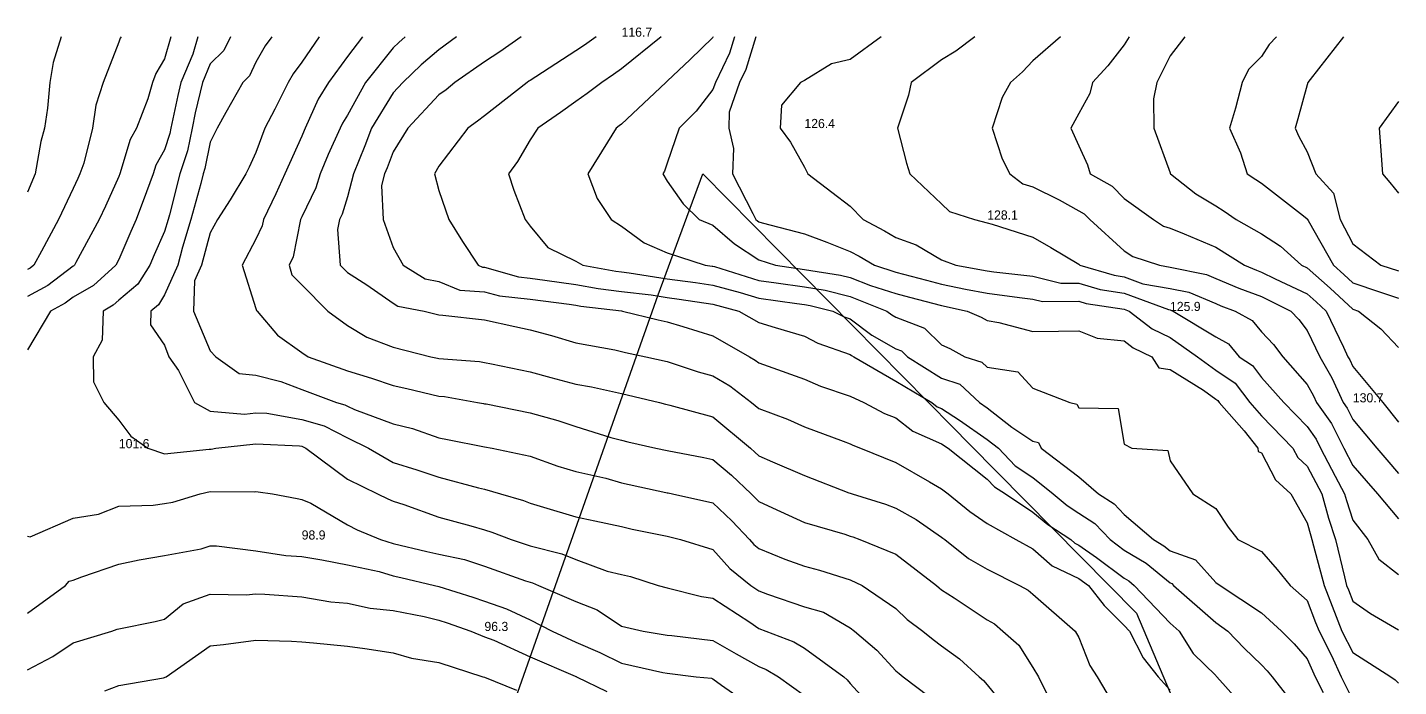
# Model space of a CAD drawing. Extents: x 0 to 153, y 0 to 186.
# Drawn here: x 0 to 150, y 113.9 to 186 of the extents above; entities that cross this region are included whole.
import ezdxf

# ---------------------------------------------------------------- set-up
doc = ezdxf.new("R2010")
doc.units = 0
for name, color, linetype in [('CONTOURS_MAJEURES', 3, 'CONTINUOUS'), ('CONTOURS_MINEURES', 8, 'CONTINUOUS'), ('PARCELLE', 4, 'CONTINUOUS'), ('POINTS_COTES', 7, 'CONTINUOUS')]:
    doc.layers.add(name, color=color, linetype=linetype)

msp = doc.modelspace()

# ---------------------------------------------------------------- linework, layer by layer
at = {"layer": 'CONTOURS_MAJEURES'}
for points in [[(18.646, 184.998), (18.102, 183.098), (16.776, 180.001), (16.437, 178.568), (15.696, 175.005), (15.578, 174.428), (15.003, 172.639), (14.059, 170.942), (13.775, 169.997), (13.032, 168.028), (11.896, 165.001), (11.316, 163.688), (10.002, 160.64), (9.663, 160.004), (7.221, 157.781), (5.001, 156.52), (4.139, 155.86), (2.528, 154.997), (0.001, 150.741)], [(41.318, 184.998), (40.614, 184.379), (39.995, 183.796), (36.986, 180.001), (35.005, 176.417), (34.464, 175.545), (34.22, 175.005), (32.9, 172.106), (32.009, 169.997), (31.547, 168.457), (30.005, 165.308), (29.909, 165.096), (29.863, 165.001), (29.075, 160.933), (28.629, 160.004), (28.939, 158.937), (30.005, 157.869), (32.851, 154.997), (35.005, 153.416), (37.124, 152.122), (39.995, 151.038), (44.13, 150.001), (44.846, 149.851), (44.996, 149.816), (49.462, 149.467), (49.996, 149.37), (50.783, 149.215), (54.997, 148.335), (57.256, 147.743), (59.998, 146.99), (61.708, 146.713), (64.998, 145.99), (69.133, 145.004), (69.813, 144.818), (69.999, 144.777), (70.286, 144.717), (75, 143.412), (79.089, 139.997), (79.58, 139.577), (80, 139.176), (81.5, 138.498), (85.001, 137.004), (89.874, 135.127), (90.002, 135.081), (90.226, 135), (93.859, 133.858), (95.002, 133.44), (97.213, 132.212), (100.003, 130.27), (100.15, 130.15), (100.363, 130.004), (102.943, 127.94), (105.004, 126.758), (108.539, 124.996), (109.469, 124.462), (110.004, 124.017), (114.617, 120), (115.005, 119.276), (116.237, 116.237), (117.008, 115.004), (119.995, 109.996)], [(75.034, 184.998), (75.026, 184.971), (75, 184.915), (72.506, 182.492), (69.999, 180.136), (69.833, 180.001), (64.998, 175.442), (64.752, 175.251), (64.395, 175.005), (63.443, 173.447), (61.3, 169.997), (62.315, 167.316), (63.876, 165.001), (64.998, 164.292), (67.462, 162.466), (69.999, 161.379), (74.127, 160.004), (74.901, 159.905), (75, 159.891), (75.155, 159.849), (80, 158.332), (81.924, 158.078), (85.001, 157.625), (87.278, 157.277), (90.002, 156.601), (94.018, 154.997), (94.581, 154.576), (95.002, 154.338), (98.135, 153.131), (100.003, 151.293), (100.893, 150.89), (102.552, 150.001), (104.401, 149.399), (105.004, 148.844), (108.337, 148.335), (110.004, 146.545), (114.026, 145.004), (114.816, 144.815), (115.005, 144.403), (119.338, 144.345), (119.995, 140.452), (120.828, 139.997), (124.748, 139.749), (124.995, 138.609), (127.496, 135), (129.996, 133.416), (131.355, 131.362), (132.41, 130.004), (134.997, 128.698), (136.732, 126.734), (138.122, 124.996), (139.997, 123.352), (140.928, 120.93), (141.294, 120), (142.678, 117.322), (143.716, 115.004), (144.998, 112.443)], [(113.025, 184.998), (110.004, 182.363), (108.859, 181.146), (107.528, 180.001), (106.65, 178.356), (105.541, 175.005), (106.629, 171.625), (107.48, 169.997), (108.904, 168.898), (110.004, 168.589), (112.854, 167.15), (115.005, 165.953), (115.613, 165.61), (116.215, 165.001), (119.995, 161.569), (120.945, 160.954), (123.847, 160.004), (124.995, 159.806), (128.986, 158.993), (129.996, 158.57), (132.506, 157.51), (134.997, 156.591), (138.206, 154.997), (139.077, 154.077), (139.997, 152.851), (141.371, 150.001), (142.68, 147.685), (143.928, 145.004), (144.371, 144.376), (144.998, 143.123), (147.604, 139.997), (148.714, 138.714), (149.999, 137.243)], [(149.999, 177.919), (147.89, 175.005), (148.01, 173.013), (148.23, 169.997), (149.045, 169.044), (149.999, 167.897)], [(0.001, 130.361), (0.313, 130.316), (5.001, 132.347), (7.762, 132.762), (10.002, 133.666), (13.76, 133.759), (15.003, 133.941), (15.918, 134.085), (18.903, 135), (20.003, 135.256), (24.793, 135.211), (25.004, 135.25), (25.235, 135.231), (26.804, 135), (29.514, 134.51), (30.005, 134.385), (31.005, 134.001), (35.005, 131.603), (36.08, 131.081), (38.634, 130.004), (39.995, 129.579), (43.685, 128.691), (44.996, 128.393), (47.8, 127.804), (49.996, 127.088), (54.494, 125.5), (54.997, 125.336), (55.268, 125.268), (55.921, 124.996), (59.998, 123.22), (62.327, 122.327), (64.998, 120.542), (67.374, 120), (69.999, 119.563), (70.499, 119.5), (75, 118.955), (77.52, 117.522), (80, 116.112), (80.803, 115.806), (82.155, 115.004), (85.001, 112.93)]]:
    msp.add_lwpolyline(points, dxfattribs=at)
at = {"layer": 'CONTOURS_MINEURES'}
for points in [[(3.702, 184.998), (2.823, 182.178), (2.458, 180.001), (2.198, 177.201), (1.856, 175.005), (1.469, 173.534), (0.83, 169.997), (0.001, 167.987)], [(10.25, 184.998), (10.157, 184.843), (10.002, 184.401), (8.277, 180.001), (7.502, 177.503), (7.13, 175.005), (6.166, 171.163), (5.747, 169.997), (5.515, 169.484), (5.001, 168.379), (3.402, 165.001), (1.554, 161.557), (0.709, 160.004), (0.307, 159.697), (0.001, 159.533)], [(15.696, 184.998), (15.003, 182.577), (14.033, 180.969), (13.694, 180.001), (13.191, 178.191), (11.932, 175.005), (11.242, 173.763), (10.112, 169.997), (10.002, 169.706), (8.536, 166.465), (7.856, 165.001), (5.293, 160.295), (5.137, 160.004), (5.066, 159.94), (5.001, 159.903), (2.223, 157.779), (0.001, 156.588)], [(18.646, 184.998), (18.102, 183.098), (16.776, 180.001), (16.437, 178.568), (15.696, 175.005), (15.578, 174.428), (15.003, 172.639), (14.059, 170.942), (13.775, 169.997), (13.032, 168.028), (11.896, 165.001), (11.316, 163.688), (10.002, 160.64), (9.663, 160.004), (7.221, 157.781), (5.001, 156.52), (4.139, 155.86), (2.528, 154.997), (0.001, 150.741)], [(22.226, 184.998), (21.503, 183.499), (20.003, 182.016), (19.14, 180.001), (18.349, 176.657), (18.005, 175.005), (17.498, 172.506), (16.691, 169.997), (15.533, 165.531), (15.389, 165.001), (15.003, 163.71), (13.867, 161.139), (13.378, 160.004), (12.081, 157.923), (10.002, 156.192), (9.377, 155.623), (8.276, 154.997), (8.181, 151.82), (7.189, 150.001), (7.238, 147.239), (8.357, 145.004), (10.002, 143.078), (11.318, 141.314), (13.177, 139.997), (15.003, 139.372), (19.882, 139.876), (20.003, 139.904), (20.097, 139.903), (20.609, 139.997), (25.004, 140.487), (29.755, 140.246), (30.005, 140.203), (30.165, 140.157), (30.471, 139.997), (35.005, 136.599), (38.297, 135), (39.441, 134.445), (39.995, 134.211), (41.165, 133.831), (44.996, 132.446), (48.505, 131.493), (49.996, 131.07), (50.821, 130.828), (52.924, 130.004), (54.997, 129.326), (58.453, 128.457), (59.998, 127.816), (63.438, 126.559), (64.998, 126.181), (65.963, 125.963), (68.999, 124.996), (69.999, 124.707), (73.76, 123.758), (75, 123.586), (79.041, 120.958), (80, 120.288), (80.77, 120), (83.834, 118.834), (85.001, 118.141), (89.306, 115.004), (89.673, 114.675), (90.002, 114.252), (93.917, 109.996)], [(26.733, 184.998), (25.998, 184.004), (25.004, 182.222), (24.282, 180.723), (23.551, 180.001), (21.712, 176.712), (20.741, 175.005), (20.511, 174.496), (20.003, 173.468), (19.418, 170.584), (19.229, 169.997), (18.959, 168.953), (17.883, 165.001), (16.978, 161.978), (16.448, 160.004), (15.003, 156.754), (14.328, 155.672), (13.517, 154.997), (13.48, 153.475), (15.003, 151.25), (15.483, 150.001), (16.518, 148.487), (18.287, 145.004), (20.003, 144.052), (23.73, 143.728), (25.004, 143.871), (26.196, 143.81), (30.005, 143.148), (32.453, 142.449), (35.005, 141.113), (37.303, 139.997), (39.995, 138.448), (42.613, 137.616), (44.996, 136.819), (49.339, 135.657), (49.996, 135.532), (51.739, 135), (54.258, 134.262), (54.997, 133.972), (56.47, 133.529), (59.998, 132.502), (62.058, 132.062), (64.998, 131.417), (66.145, 131.149), (69.999, 130.383), (71.454, 130.004), (75, 128.919), (76.845, 126.845), (79.147, 124.996), (80, 124.4), (80.954, 124.043), (85.001, 122.649), (87.072, 122.069), (90.002, 120.347), (90.463, 120), (92.917, 117.917), (95.002, 115.649), (95.355, 115.357), (95.821, 115.004), (100.003, 111.808)], [(31.901, 184.998), (30.005, 182.23), (29.056, 180.948), (28.528, 180.001), (27.08, 177.079), (25.986, 175.005), (25.004, 172.35), (24.271, 170.731), (23.908, 169.997), (22.177, 167.173), (20.797, 165.001), (20.003, 163.546), (19.053, 160.004), (18.289, 158.288), (18.17, 154.997), (20.003, 150.645), (20.597, 150.001), (23.172, 148.171), (25.004, 147.998), (27.734, 147.272), (30.005, 146.421), (33.819, 145.004), (34.742, 144.741), (35.005, 144.603), (35.781, 144.226), (39.995, 142.672), (42.143, 142.148), (44.996, 141.12), (45.941, 140.943), (49.996, 140.161), (50.85, 139.997), (54.997, 139.107), (58.028, 138.029), (59.998, 137.436), (63.288, 136.709), (64.998, 136.204), (69.854, 135.146), (69.999, 135.116), (70.096, 135.097), (70.555, 135), (75, 134.006), (77.048, 132.051), (78.985, 130.004), (79.464, 129.466), (80, 129.035), (82.87, 127.87), (85.001, 127.087), (86.656, 126.653), (90.002, 125.616), (91.315, 124.996), (95.002, 122.481), (96.252, 121.249), (97.953, 120), (99.073, 119.071), (100.003, 118.367), (101.976, 116.975), (104.123, 115.004), (104.606, 114.606), (105.004, 114.129), (106.835, 111.83)], [(36.654, 184.998), (35.005, 182.823), (32.954, 180.001), (31.825, 178.182), (30.388, 175.005), (30.268, 174.741), (30.005, 174.118), (28.174, 169.997), (27.192, 167.811), (25.831, 165.001), (25.697, 164.309), (25.004, 162.867), (23.493, 160.004), (25.004, 155.256), (25.062, 155.055), (25.12, 154.997), (27.346, 152.341), (30.005, 150.468), (30.711, 150.001), (35.005, 148.459), (37.65, 147.652), (39.995, 146.838), (41.512, 146.52), (44.996, 145.703), (45.645, 145.653), (49.246, 145.004), (49.878, 144.886), (49.996, 144.863), (50.171, 144.829), (54.997, 143.845), (58.016, 143.019), (59.998, 142.367), (63.836, 141.16), (64.998, 140.866), (65.68, 140.68), (68.749, 139.997), (69.999, 139.742), (73.988, 138.986), (75, 138.771), (77.036, 137.034), (79.167, 135), (79.593, 134.593), (80, 134.163), (81.524, 133.478), (85.001, 131.865), (89.426, 130.579), (90.002, 130.379), (90.287, 130.289), (91.068, 130.004), (95.002, 128.415), (99.443, 124.996), (99.725, 124.719), (100.003, 124.515), (101.382, 123.618), (105.004, 121.22), (105.779, 120.774), (106.711, 120), (108.44, 118.437), (110.004, 115.993), (110.625, 115.004), (112.055, 112.049)], [(41.318, 184.998), (40.614, 184.379), (39.995, 183.796), (36.986, 180.001), (35.005, 176.417), (34.464, 175.545), (34.22, 175.005), (32.9, 172.106), (32.009, 169.997), (31.547, 168.457), (30.005, 165.308), (29.909, 165.096), (29.863, 165.001), (29.075, 160.933), (28.629, 160.004), (28.939, 158.937), (30.005, 157.869), (32.851, 154.997), (35.005, 153.416), (37.124, 152.122), (39.995, 151.038), (44.13, 150.001), (44.846, 149.851), (44.996, 149.816), (49.462, 149.467), (49.996, 149.37), (50.783, 149.215), (54.997, 148.335), (57.256, 147.743), (59.998, 146.99), (61.708, 146.713), (64.998, 145.99), (69.133, 145.004), (69.813, 144.818), (69.999, 144.777), (70.286, 144.717), (75, 143.412), (79.089, 139.997), (79.58, 139.577), (80, 139.176), (81.5, 138.498), (85.001, 137.004), (89.874, 135.127), (90.002, 135.081), (90.226, 135), (93.859, 133.858), (95.002, 133.44), (97.213, 132.212), (100.003, 130.27), (100.15, 130.15), (100.363, 130.004), (102.943, 127.94), (105.004, 126.758), (108.539, 124.996), (109.469, 124.462), (110.004, 124.017), (114.617, 120), (115.005, 119.276), (116.237, 116.237), (117.008, 115.004), (119.995, 109.996)], [(46.939, 184.998), (44.996, 183.58), (43.09, 181.906), (41.067, 180.001), (39.995, 178.854), (37.65, 175.005), (36.926, 173.077), (35.684, 169.997), (35.005, 167.499), (34.429, 165.577), (34.147, 165.001), (33.924, 163.921), (34.22, 160.004), (35.005, 159.214), (37.144, 157.858), (39.995, 155.868), (40.531, 155.533), (43.392, 154.997), (44.996, 154.589), (45.446, 154.548), (49.996, 154.016), (53.304, 153.306), (54.997, 152.933), (57.321, 152.322), (59.998, 151.504), (64.259, 150.74), (64.998, 150.558), (65.445, 150.447), (67.658, 150.001), (69.999, 149.485), (73.362, 148.364), (75, 147.926), (76.829, 146.832), (79.199, 145.004), (80, 144.352), (83.152, 143.152), (85.001, 142.323), (89.226, 140.774), (90.002, 140.476), (90.313, 140.309), (91.127, 139.997), (95.002, 138.432), (98.693, 136.309), (100.003, 135.558), (100.722, 135), (103.082, 133.081), (105.004, 131.76), (108.118, 130.004), (110.004, 128.998), (112.121, 127.116), (115.005, 125.73), (116.061, 124.996), (117.802, 122.8), (119.995, 120.591), (120.547, 120), (122.046, 117.053), (123.704, 115.004), (124.995, 113.535)], [(53.997, 184.998), (51.663, 183.332), (49.996, 182.234), (46.765, 180.001), (45.792, 179.206), (44.996, 178.649), (41.607, 175.005), (39.995, 172.39), (39.343, 170.652), (39.079, 169.997), (38.736, 168.736), (38.9, 165.001), (39.995, 161.962), (41.119, 160.004), (43.507, 158.514), (44.996, 158.235), (47.289, 157.294), (49.996, 157.112), (51.642, 156.645), (54.997, 156.289), (59.257, 155.739), (59.998, 155.629), (60.533, 155.533), (64.998, 155.008), (65.088, 154.997), (69.017, 154.016), (69.999, 153.818), (71.697, 153.301), (75, 152.285), (78.993, 150.001), (79.623, 149.624), (80, 149.333), (81.047, 148.955), (85.001, 147.552), (86.766, 146.768), (90.002, 145.695), (91.487, 145.004), (93.774, 143.774), (95.002, 143.303), (96.852, 141.849), (100.003, 140.478), (100.738, 139.997), (105.004, 136.611), (105.788, 135.784), (106.987, 135), (110.004, 132.998), (111.647, 131.645), (114.136, 130.004), (114.596, 129.595), (115.005, 129.399), (116.965, 128.037), (119.995, 125.78), (120.483, 125.486), (121.075, 124.996), (124.995, 120.87), (125.996, 120), (127.535, 117.541), (129.996, 115.129), (130.057, 115.065), (130.12, 115.004), (131.049, 113.949), (134.573, 109.996)], [(62.229, 184.998), (60.927, 184.069), (59.998, 183.456), (55.603, 180.607), (54.997, 180.221), (54.869, 180.129), (54.674, 180.001), (49.996, 176.356), (49.252, 175.748), (48.189, 175.005), (44.996, 170.823), (44.53, 169.997), (44.996, 168.169), (46.088, 165.001), (47.587, 162.593), (49.307, 160.004), (49.796, 159.804), (49.996, 159.79), (53.726, 158.732), (54.997, 158.597), (56.611, 158.388), (59.998, 157.884), (62.445, 157.448), (64.998, 157.148), (68.239, 156.759), (69.999, 156.47), (71.303, 156.303), (75, 155.752), (77.808, 154.997), (80, 153.759), (81.793, 153.206), (85.001, 152.246), (86.471, 151.469), (90.002, 150.252), (90.146, 150.145), (90.4, 150.001), (95.002, 147.314), (98.936, 145.004), (99.534, 144.534), (100.003, 144.33), (101.948, 143.057), (105.004, 140.95), (106.221, 139.997), (108.061, 138.055), (110.004, 136.785), (112.204, 135), (113.739, 133.736), (115.005, 132.901), (116.774, 131.775), (118.448, 130.004), (119.995, 128.852), (122.399, 127.404), (124.995, 125.259), (125.189, 125.191), (125.365, 124.996), (129.996, 120.948), (131.306, 120), (133.106, 118.111), (134.997, 116.29), (135.631, 115.637), (136.178, 115.004), (137.852, 112.855)], [(69.323, 184.998), (64.998, 181.484), (64.133, 180.866), (62.821, 180.001), (61.23, 178.77), (59.998, 177.919), (58.308, 176.693), (55.845, 175.005), (54.997, 173.737), (53.631, 171.365), (52.637, 169.997), (53.22, 168.221), (54.455, 165.001), (54.997, 164.287), (56.928, 161.934), (59.998, 160.445), (60.757, 160.004), (64.358, 159.363), (64.998, 159.288), (65.812, 159.19), (69.999, 158.501), (73.102, 158.104), (75, 157.821), (77.98, 157.02), (80, 156.387), (84.162, 155.837), (85.001, 155.714), (85.622, 155.619), (88.126, 154.997), (89.353, 154.349), (90.002, 154.126), (92.363, 152.36), (95.002, 150.868), (95.629, 150.627), (96.265, 150.001), (100.003, 147.638), (101.991, 146.991), (104.149, 145.004), (105.004, 144.415), (107.702, 142.302), (110.004, 140.753), (110.614, 140.607), (110.894, 139.997), (115.005, 136.853), (117.159, 135), (118.893, 133.897), (119.995, 132.731), (123.184, 130.004), (124.315, 129.323), (124.995, 128.761), (127.774, 127.778), (129.996, 125.323), (130.469, 124.996), (134.997, 121.988), (137.206, 120), (138.581, 118.585), (139.997, 116.945), (140.866, 115.004), (141.74, 113.258)], [(75.034, 184.998), (75.026, 184.971), (75, 184.915), (72.506, 182.492), (69.999, 180.136), (69.833, 180.001), (64.998, 175.442), (64.752, 175.251), (64.395, 175.005), (63.443, 173.447), (61.3, 169.997), (62.315, 167.316), (63.876, 165.001), (64.998, 164.292), (67.462, 162.466), (69.999, 161.379), (74.127, 160.004), (74.901, 159.905), (75, 159.891), (75.155, 159.849), (80, 158.332), (81.924, 158.078), (85.001, 157.625), (87.278, 157.277), (90.002, 156.601), (94.018, 154.997), (94.581, 154.576), (95.002, 154.338), (98.135, 153.131), (100.003, 151.293), (100.893, 150.89), (102.552, 150.001), (104.401, 149.399), (105.004, 148.844), (108.337, 148.335), (110.004, 146.545), (114.026, 145.004), (114.816, 144.815), (115.005, 144.403), (119.338, 144.345), (119.995, 140.452), (120.828, 139.997), (124.748, 139.749), (124.995, 138.609), (127.496, 135), (129.996, 133.416), (131.355, 131.362), (132.41, 130.004), (134.997, 128.698), (136.732, 126.734), (138.122, 124.996), (139.997, 123.352), (140.928, 120.93), (141.294, 120), (142.678, 117.322), (143.716, 115.004), (144.998, 112.443)], [(77.355, 184.998), (76.806, 183.193), (75.276, 180.001), (75, 179.224), (73.155, 176.848), (71.298, 175.005), (69.999, 171.153), (69.696, 170.301), (69.515, 169.997), (69.999, 169.198), (71.721, 166.721), (73.499, 165.001), (75, 164.376), (77.357, 162.359), (80, 160.587), (81.819, 160.004), (85.001, 159.536), (88.934, 158.935), (90.002, 158.67), (92.218, 157.785), (95.002, 156.906), (96.505, 156.502), (100.003, 155.594), (102.805, 154.997), (104.319, 154.313), (105.004, 153.945), (106.278, 153.724), (110.004, 152.758), (112.804, 152.798), (115.005, 152.839), (117.024, 152.023), (119.995, 151.739), (120.976, 150.981), (123.021, 150.001), (123.765, 148.771), (124.995, 148.611), (128.643, 146.356), (129.996, 145.369), (130.215, 145.223), (130.379, 145.004), (133.105, 141.891), (134.612, 139.997), (134.648, 139.649), (134.997, 139.493), (136.525, 136.527), (138.219, 135), (139.997, 131.837), (140.387, 130.393), (140.514, 130.004), (140.675, 129.325), (141.842, 124.996), (142.717, 122.717), (143.788, 120), (144.998, 117.659), (149.165, 115.004), (149.641, 114.646), (149.999, 114.311)], [(79.675, 184.998), (78.586, 181.415), (77.908, 180.001), (76.755, 176.759), (76.72, 175.005), (77.228, 172.773), (77.139, 169.997), (79.348, 165.653), (79.676, 165.001), (79.851, 164.851), (80, 164.751), (80.368, 164.633), (85.001, 163.434), (87.466, 162.538), (90.002, 161.514), (90.988, 160.99), (92.651, 160.004), (95.002, 159.262), (98.361, 158.36), (100.003, 157.934), (102.629, 157.374), (105.004, 156.951), (108.525, 156.478), (110.004, 156.305), (111.052, 156.046), (115.005, 156.07), (115.833, 155.828), (119.995, 155.192), (120.516, 154.997), (123.043, 153.046), (124.995, 152.109), (127.996, 150.001), (129.996, 148.541), (132.116, 147.122), (133.713, 145.004), (134.997, 143.538), (138.442, 139.997), (138.97, 138.971), (139.997, 138.045), (141.619, 135), (142.337, 132.341), (143.099, 130.004), (144.066, 125.93), (144.317, 124.996), (144.506, 124.505), (144.998, 123.257), (146.913, 121.913), (149.999, 120.146)], [(93.386, 184.998), (90.002, 182.499), (87.959, 182.042), (85.001, 180.199), (84.556, 180.001), (82.501, 177.503), (82.338, 175.005), (83.471, 173.473), (85.001, 170.728), (85.373, 169.997), (88.006, 168.003), (90.002, 166.463), (91.442, 165.001), (93.766, 163.766), (95.002, 163.033), (97.241, 162.241), (100.003, 160.603), (101.578, 160.004), (105.004, 159.394), (105.708, 159.299), (110.004, 158.796), (113.049, 158.045), (115.005, 158.057), (117.366, 157.366), (119.995, 156.965), (124.84, 155.153), (124.995, 155.126), (125.102, 155.104), (125.357, 154.997), (129.996, 152.168), (131.388, 151.391), (132.556, 150.001), (134.017, 149.022), (134.997, 147.723), (137.447, 145.004), (139.997, 142.377), (140.981, 140.981), (141.473, 139.997), (143.067, 136.93), (144.094, 135), (144.286, 134.289), (144.998, 132.106), (146.624, 130.004), (147.841, 127.844), (149.999, 126.179)], [(103.645, 184.998), (101.569, 183.433), (100.003, 182.461), (96.686, 180.001), (96.389, 178.616), (95.171, 175.005), (96.163, 171.16), (96.532, 169.997), (100.003, 166.722), (100.869, 165.866), (103.608, 165.001), (105.004, 164.631), (105.525, 164.479), (110.004, 163.068), (111.963, 161.961), (115.005, 160.126), (115.141, 160.004), (118.899, 158.904), (119.995, 158.737), (122.015, 157.982), (124.995, 157.466), (127.044, 157.049), (129.996, 155.811), (130.568, 155.57), (132.119, 154.997), (133.966, 153.967), (134.997, 152.739), (136.329, 151.332), (137.329, 150.001), (139.997, 146.97), (140.707, 145.714), (141.038, 145.004), (142.676, 142.679), (144.018, 139.997), (144.998, 138.111), (146.441, 136.442), (147.7, 135), (149.999, 132.275)], [(113.025, 184.998), (110.004, 182.363), (108.859, 181.146), (107.528, 180.001), (106.65, 178.356), (105.541, 175.005), (106.629, 171.625), (107.48, 169.997), (108.904, 168.898), (110.004, 168.589), (112.854, 167.15), (115.005, 165.953), (115.613, 165.61), (116.215, 165.001), (119.995, 161.569), (120.945, 160.954), (123.847, 160.004), (124.995, 159.806), (128.986, 158.993), (129.996, 158.57), (132.506, 157.51), (134.997, 156.591), (138.206, 154.997), (139.077, 154.077), (139.997, 152.851), (141.371, 150.001), (142.68, 147.685), (143.928, 145.004), (144.371, 144.376), (144.998, 143.123), (147.604, 139.997), (148.714, 138.714), (149.999, 137.243)], [(120.524, 184.998), (119.995, 184.105), (118.187, 181.811), (116.517, 180.001), (116.222, 178.782), (115.005, 176.614), (114.149, 175.005), (115.005, 173.063), (115.977, 170.973), (116.273, 169.997), (118.656, 168.657), (119.995, 167.3), (123.173, 165.001), (124.279, 164.285), (124.995, 164.05), (126.542, 163.455), (129.996, 161.97), (133.134, 160.004), (134.444, 159.451), (134.997, 159.247), (136.497, 158.502), (139.997, 156.884), (140.996, 155.997), (142.089, 154.997), (143.956, 151.041), (144.458, 150.001), (144.653, 149.656), (144.998, 148.914), (148.28, 145.004), (149.999, 142.844)], [(126.627, 184.998), (124.995, 182.904), (123.571, 180.001), (123.188, 178.196), (123.243, 175.005), (124.995, 170.116), (125.027, 170.029), (125.036, 169.997), (127.809, 167.812), (129.996, 166.494), (130.902, 165.906), (132.238, 165.001), (134.997, 163.456), (137.1, 162.106), (139.384, 160.004), (139.997, 159.721), (142.498, 157.501), (144.998, 155.213), (145.628, 154.997), (148.065, 153.065), (149.999, 151)], [(136.637, 184.998), (135.855, 184.14), (134.997, 182.818), (133.594, 181.402), (132.876, 180.001), (132.177, 177.184), (131.515, 175.005), (132.694, 172.303), (133.448, 169.997), (134.387, 169.388), (134.997, 168.975), (139.603, 165.395), (139.997, 165.09), (140.04, 165.044), (140.051, 165.001), (140.108, 164.891), (142.873, 160.004), (143.999, 159.004), (144.998, 158.091), (147.902, 157.096), (149.999, 156.419)], [(143.97, 184.998), (140.31, 180.313), (140.087, 180.001), (139.997, 179.745), (138.992, 176.009), (138.703, 175.005), (139.081, 174.088), (139.997, 172.395), (140.937, 169.997), (142.898, 167.899), (143.623, 165.001), (144.998, 162.329), (148.072, 160.004), (149.999, 159.382)], [(149.999, 177.919), (147.89, 175.005), (148.01, 173.013), (148.23, 169.997), (149.045, 169.044), (149.999, 167.897)], [(0.001, 130.361), (0.313, 130.316), (5.001, 132.347), (7.762, 132.762), (10.002, 133.666), (13.76, 133.759), (15.003, 133.941), (15.918, 134.085), (18.903, 135), (20.003, 135.256), (24.793, 135.211), (25.004, 135.25), (25.235, 135.231), (26.804, 135), (29.514, 134.51), (30.005, 134.385), (31.005, 134.001), (35.005, 131.603), (36.08, 131.081), (38.634, 130.004), (39.995, 129.579), (43.685, 128.691), (44.996, 128.393), (47.8, 127.804), (49.996, 127.088), (54.494, 125.5), (54.997, 125.336), (55.268, 125.268), (55.921, 124.996), (59.998, 123.22), (62.327, 122.327), (64.998, 120.542), (67.374, 120), (69.999, 119.563), (70.499, 119.5), (75, 118.955), (77.52, 117.522), (80, 116.112), (80.803, 115.806), (82.155, 115.004), (85.001, 112.93)], [(0.001, 121.947), (4.16, 124.996), (4.559, 125.439), (5.001, 125.57), (5.942, 125.938), (10.002, 127.32), (12.218, 127.784), (15.003, 128.261), (18.995, 128.995), (20.003, 129.326), (20.695, 129.311), (25.004, 128.769), (28.27, 128.267), (30.005, 128.148), (32.21, 127.795), (35.005, 127.224), (38.485, 126.511), (39.995, 126.04), (40.836, 125.838), (44.534, 124.996), (44.996, 124.886), (48.718, 123.719), (49.996, 123.268), (52.419, 122.421), (54.997, 121.218), (57.396, 120), (59.998, 118.798), (62.635, 117.639), (64.998, 116.467), (69.524, 115.478), (69.999, 115.399), (73.166, 115.004), (74.825, 114.829), (75, 114.768), (75.916, 114.086), (80, 111.248)], [(0.001, 115.761), (2.79, 117.213), (5.001, 118.726), (9.224, 120), (9.816, 120.186), (10.002, 120.257), (13.959, 121.042), (15.003, 121.297), (17.032, 122.969), (20.003, 124.031), (23.948, 123.942), (25.004, 124.061), (25.964, 124.038), (30.005, 123.736), (33.192, 123.185), (35.005, 123.045), (37.509, 122.507), (39.995, 122.255), (43.418, 121.577), (44.996, 121.198), (45.909, 120.912), (48.491, 120), (49.996, 119.381), (51.011, 118.986), (54.997, 117.193), (59.928, 115.073), (59.998, 115.041), (60.024, 115.03), (60.076, 115.004), (63.383, 113.386)], [(8.474, 113.474), (10.002, 114.037), (14.896, 114.897), (15.003, 114.926), (15.06, 114.946), (15.165, 115.004), (20.003, 118.363), (21.468, 118.536), (25.004, 119.001), (28.893, 118.89), (30.005, 118.824), (31.287, 118.719), (35.005, 118.335), (36.922, 118.081), (39.995, 117.629), (42.035, 117.042), (44.996, 116.541), (49.835, 115.004), (49.996, 114.957), (53.521, 113.526)]]:
    msp.add_lwpolyline(points, dxfattribs=at)
at = {"layer": 'PARCELLE'}
msp.add_lwpolyline([(49.139, 100.521), (69.018, 156.753), (73.888, 169.984), (101.242, 142.284), (103.055, 140.439), (121.338, 121.952), (134.75, 90.205)], dxfattribs=at)

# ---------------------------------------------------------------- texts
at = {"layer": 'POINTS_COTES'}
for s, p in [('116.7', (64.998, 184.998)), ('126.4', (85.001, 175.005)), ('128.1', (105.004, 165.001)), ('125.9', (124.995, 154.997)), ('130.7', (144.998, 145.004)), ('101.6', (10.002, 139.997)), ('98.9', (30.005, 130.004)), ('96.3', (49.996, 120))]:
    msp.add_text(s, height=1, dxfattribs=at).set_placement(p)

doc.saveas('drawing.dxf')
